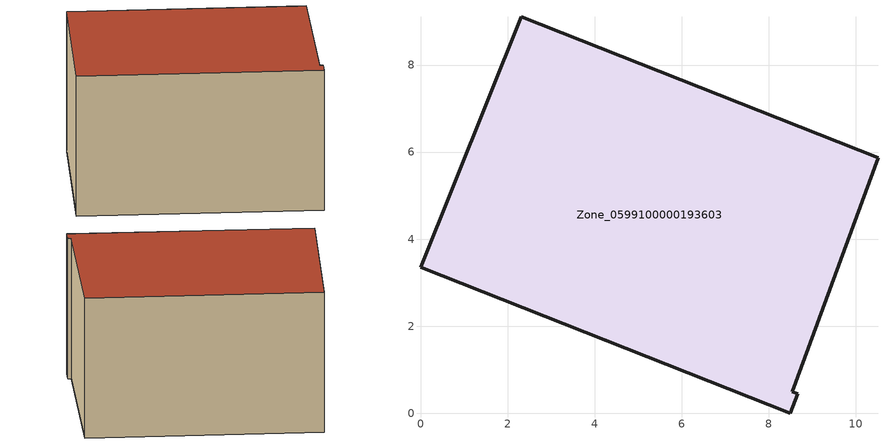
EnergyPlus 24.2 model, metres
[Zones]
Zone_0599100000193603
 floor ground (C_G): 10.51,5.87 8.54,0.49 8.67,0.44 8.49,0 0,3.35 2.31,9.11 z0
 wall outside (C_F): 10.51,5.87 2.31,9.11 0,3.35 8.49,0 8.67,0.44 8.54,0.49 10.51,5.87 z0:5.57
 roof outside (C_R): 8.54,0.49 10.51,5.87 2.31,9.11 0,3.35 8.49,0 8.67,0.44 z5.57
[BUILDING]
Pand.0599100000193603: North Axis=0; Terrain=City; Loads Convergence Tolerance Value=0.04; Temperature Convergence Tolerance Value=0.4; Solar Distribution=FullExterior; Maximum Number of Warmup Days=25; Minimum Number of Warmup Days=1
[Site:Location]
Rotterdam.The.Hague.AP_ZH_NLD Design_Conditions: Latitude=51.96; Longitude=4.45; Time Zone=1; Elevation=-4.5
[SITE:GROUNDTEMPERATURE:BUILDINGSURFACE]
18, 18, 18, 18, 18, 18, 18, 18, 18, 18, 18, 18
[MATERIAL] Thermal Absorptance=0.9; Solar Absorptance=0.7; Visible Absorptance=0.7
Name | Roughness | Thickness | Conductivity | Density | Specific Heat
G.TI.1975-1991 | MediumSmooth | 0.15 | 0.288461 | 540 | 1210
F.TI.1975-1991 | Rough | 0.3 | 0.230769 | 1920 | 840
R.TI.1975-1991 | MediumRough | 0.2 | 0.153846 | 1500 | 1000
[CONSTRUCTION]
C_G: G.TI.1975-1991
C_F: F.TI.1975-1991
C_R: R.TI.1975-1991
[ZONE]
Zone_0599100000193603: Type=1; Multiplier=1; Ceiling Height=Autocalculate; Volume=Autocalculate; Floor Area=autocalculate; Part of Total Floor Area=Yes
[ZONEINFILTRATION:DESIGNFLOWRATE]
Infil_Zone_0599100000193603: Zone or ZoneList or Space or SpaceList=Zone_0599100000193603; Schedule=AlwaysOn; Design Flow Rate Calculation Method=Flow/Area; Flow Rate per Floor Area=0.003; Constant Term Coefficient=1; Temperature Term Coefficient=0; Velocity Term Coefficient=0; Velocity Squared Term Coefficient=0
[HVACTEMPLATE:ZONE:IDEALLOADSAIRSYSTEM]
Zone_0599100000193603: Maximum Heating Supply Air Temperature=50; Minimum Cooling Supply Air Temperature=13; Maximum Heating Supply Air Humidity Ratio=0.0156; Minimum Cooling Supply Air Humidity Ratio=0.0077; Heating Limit=NoLimit; Cooling Limit=NoLimit; Dehumidification Control Type=ConstantSensibleHeatRatio; Cooling Sensible Heat Ratio=0.7; Dehumidification Setpoint=60; Humidification Control Type=None; Humidification Setpoint=30; Outdoor Air Method=None; Outdoor Air Flow Rate per Person=0.00944; Outdoor Air Flow Rate per Zone Floor Area=0; Outdoor Air Flow Rate per Zone=0; Demand Controlled Ventilation Type=None; Outdoor Air Economizer Type=NoEconomizer; Heat Recovery Type=None; Sensible Heat Recovery Effectiveness=0.7; Latent Heat Recovery Effectiveness=0.65
[ZONECONTROL:THERMOSTAT]
ThermostatControl_Zone_0599100000193603: Zone or ZoneList=Zone_0599100000193603; Control Type Schedule=DualSetpointControlType; Control 1=Thermostat_Zone_0599100000193603; Temperature Difference Between Cutout And Setpoint=0
[THERMOSTATSETPOINT:DUALSETPOINT]
Thermostat_Zone_0599100000193603: Heating Setpoint Temperature Schedule=HeatingSetpoint_Zone_0599100000193603; Cooling Setpoint Temperature Schedule=CoolingSetpoint_Zone_0599100000193603
[SCHEDULE:COMPACT]
HeatingSetpoint_Zone_0599100000193603: Through: 12/31, For: AllDays, Until: 24:00, 21
CoolingSetpoint_Zone_0599100000193603: Through: 12/31, For: AllDays, Until: 24:00, 24
DualSetpointControlType: Through: 12/31, For: AllDays, Until: 24:00, 4
AlwaysOn: Through: 12/31, For: AllDays, Until: 24:00, 1
